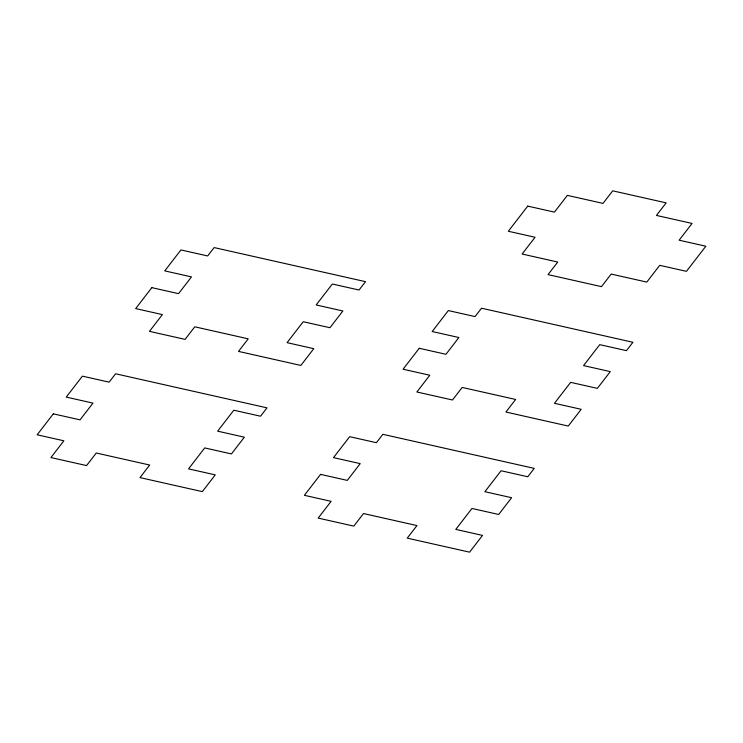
<?xml version="1.0" encoding="UTF-8"?>
<svg xmlns="http://www.w3.org/2000/svg" width="743" height="743" viewBox="0 0 743 743"><rect width="100%" height="100%" fill="white"/><g stroke="black" fill="none" stroke-linecap="round" stroke-linejoin="round"><path stroke-width="1.11" d="M53.32 413.842L37.15 434.794L63.87 440.803L50.933 457.558L86.559 465.582L96.256 453.007L149.696 465.034L139.99 477.6L202.328 491.634L215.266 474.879L188.546 468.87L204.715 447.918L231.426 453.936L244.363 437.181L217.643 431.163L233.813 410.22L260.524 416.229L266.997 407.851L115.592 373.775L109.128 382.153L82.417 376.144L66.248 397.087L92.968 403.105L80.03 419.86L53.32 413.842M151.832 287.643L135.672 308.586L162.383 314.595L149.454 331.359L185.081 339.375L194.777 326.809L248.208 338.836L238.512 351.402L300.85 365.435L313.787 348.671L287.067 342.662L303.228 321.719L329.948 327.728L342.885 310.973L316.165 304.964L332.325 284.012L359.045 290.03L365.51 281.653L214.114 247.577L207.65 255.954L180.93 249.936L164.77 270.879L191.48 276.898L178.552 293.652L151.832 287.643M320.567 474.378L304.398 495.321L331.118 501.339L318.18 518.094L353.807 526.109L363.503 513.543L416.944 525.57L407.238 538.136L469.585 552.17L482.513 535.415L455.793 529.397L471.963 508.453L498.683 514.472L511.611 497.708L484.891 491.699L501.061 470.756L527.781 476.765L534.245 468.387L382.849 434.311L376.376 442.689L349.665 436.68L333.496 457.623L360.216 463.632L347.278 480.396L320.567 474.378M527.734 206.117L508.333 231.259L535.053 237.268L522.125 254.022L557.742 262.047L548.046 274.613L601.477 286.64L611.183 274.074L646.8 282.089L659.738 265.335L686.448 271.344L705.85 246.212L679.13 240.203L692.067 223.439L656.44 215.424L666.146 202.858L612.706 190.83L603.01 203.396L567.383 195.381L554.454 212.136L527.734 206.117M419.247 348.272L403.077 369.215L429.798 375.234L416.86 391.988L452.487 400.003L462.183 387.437L515.623 399.465L505.918 412.031L568.265 426.064L581.193 409.309L554.473 403.291L570.643 382.348L597.363 388.366L610.291 371.611L583.571 365.593L599.74 344.65L626.451 350.659L632.925 342.282L481.529 308.206L475.056 316.583L448.345 310.574L432.175 331.517L458.895 337.526L445.958 354.29L419.247 348.272"/></g></svg>
